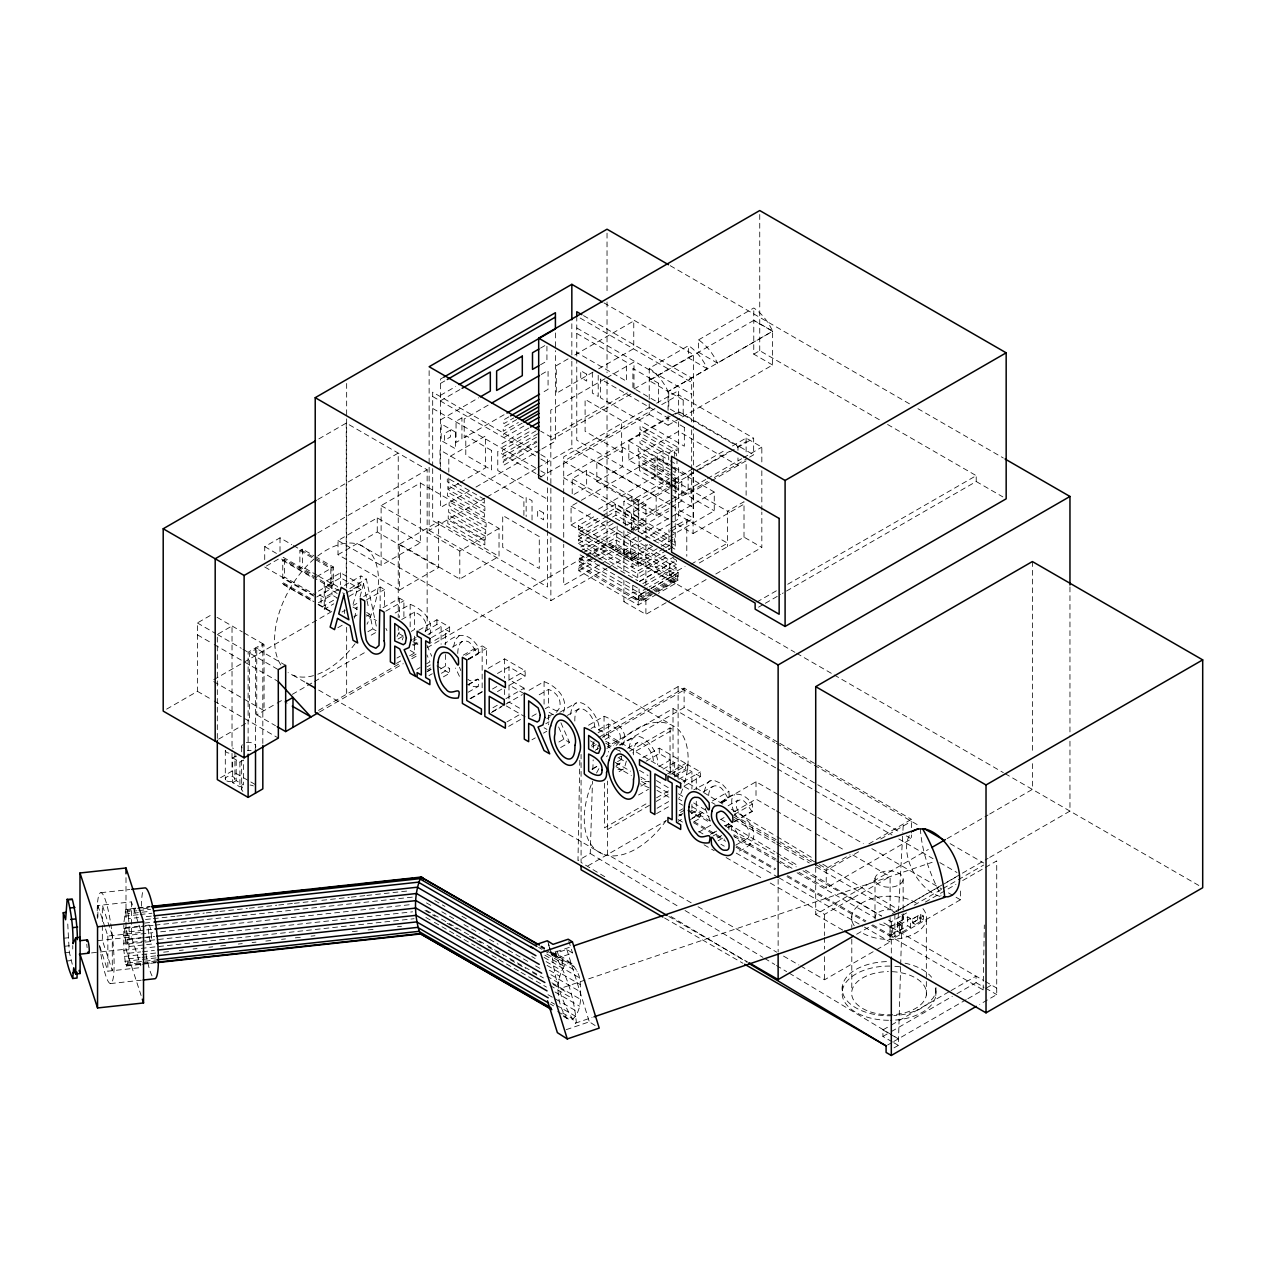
<?xml version="1.0" encoding="UTF-8"?>
<svg xmlns="http://www.w3.org/2000/svg" width="1266" height="1266" viewBox="0 0 1266 1266"><rect width="100%" height="100%" fill="white"/><g stroke="black" fill="none" stroke-linecap="round" stroke-linejoin="round"><path stroke-width="0.75" stroke-dasharray="5 3.75" d="M540.376 477.076L649.221 414.378L649.221 401.259M649.221 399.376L649.236 368.295L688.53 345.618A36.239 20.921 60 0 1 707.378 368.833L668.084 391.511L668.068 410.263M649.221 414.378L668.052 425.249L668.068 412.13M772.608 365.004L753.761 354.132L753.792 320.393L772.64 331.265L772.608 365.004L681.551 417.479M140.004 964.486L126.315 965.974L125.571 964.565L123.846 950.291L123.815 925.177M126.315 965.974L127.803 962.999L128.926 953.203L129.116 926.522M579.812 760.312L577.976 860.595L590.241 853.521L592.488 781.328M967.889 998.684L983.144 989.87L984.331 924.987M592.852 769.633L593.168 759.869M593.532 748.174L593.707 742.319M900.617 966.638L898.354 1045.368L893.764 1048.011M900.664 964.692L902.247 913.973M572.026 963.79L569.114 962.603L566.234 963.363C554.476 978.333 555.885 1003.622 567.2 1018.544L570.111 1019.731L572.992 1018.972C581.822 1010.205 580.967 996.089 580.287 984.584C580.366 968.142 567.405 958.109 553.084 952.855L552.039 953.725C554.176 977.795 561.645 1003.258 575.302 1023.213L592.124 1017.5M574.827 721.05C574.147 695.604 597.046 715.243 594.561 729.533M633.396 754.868C632.715 729.422 655.614 749.061 653.129 763.351M457.77 653.509C457.691 648.619 459.147 639.773 465.856 641.182C473.342 640.121 479.751 665.536 478.089 646.61C468.499 632.604 458.102 631.75 444.572 644.109M898.417 913.039L897.452 930.747L889.096 935.574M898.528 911.077L902.832 832.363M902.943 830.401L903.275 824.498M920.382 828.739C921.727 851.986 930.383 874.869 941.018 895.426M626.338 761.088L624.328 768.399L617.966 772.371M123.989 921.838L125.825 909.605L136.396 908.007M708.707 795.554C708.422 790.316 712.885 782.958 718.708 786.866C725.038 787.341 730.45 809.623 728.899 791.408L721.842 783.781L712.726 779.809L693.736 789.873M570.491 714.499C574.495 685.666 601.73 716.018 599.024 730.988M629.06 748.317C633.063 719.484 660.298 749.836 657.592 764.806M453.418 646.989L455.491 639.488L459.416 635.548M704.244 791.788L706.317 784.287L710.226 780.347M399.233 632.177L397.065 636.45M354.322 618.204L357.313 607.031L352.359 609.895M360.035 596.856L363.564 583.689L350.381 591.301M353.087 604.309L360.984 575.935L366.365 579.037L376.651 627.794M594.055 741.575L590.557 747.541M429.68 634.788C434.649 620.815 422.322 608.74 410.168 604.325L393.679 613.852M563.607 712.109C568.576 698.136 556.233 686.045 544.079 681.646L527.59 691.157M597.014 749.567L598.264 746.117M402.256 639.931L403.205 637.32M425.123 631.829C428.984 623.394 422.448 614.896 414.536 612.111L401.338 619.723M666.058 820.621L665.821 821.017A73.46 42.411 -60 0 1 600.131 852.841A73.46 42.411 -60 0 1 592.488 781.676M606.572 756.704L607.458 755.644M616.131 745.468C630.69 728.852 659.175 711.888 678.845 730.023A73.46 42.411 -60 0 1 683.798 785.347M548.32 715.796C565.728 712.347 562.183 694.005 548.447 689.432L536.911 696.094M721.509 802.264C733.853 790.823 742.936 791.756 752.4 804.052C754.235 822.457 747.636 798.53 740.167 799.811L736.59 801.552C733.742 811.759 745.231 816.776 750.089 823.739C758.935 838.25 751.229 847.16 735.862 852.271M622.112 745.215C631.37 732.824 614.706 719.943 604.056 716.271L585.921 726.747M575.302 1023.213L576.331 1022.342C574.194 998.288 566.725 972.826 553.084 952.855L571.805 946.509M468.183 692.233L478.089 686.52C481.349 671.93 473.99 685.048 467.898 679.304M728.899 829.499L728.899 824.024L725.086 825.495M606.873 748.443L619.264 741.227C623.41 733.061 615.102 726.779 608.424 724.025L596.887 730.688M616.115 765.962L621.21 762.369L621.653 756.261M318.874 438.875L346.251 423.081L427.148 469.781L427.148 632.272M443.875 377.11L440.489 379.056L440.489 466.616M440.489 383.424L445.569 380.496M440.489 395.324L455.697 386.541M440.489 400.8L460.428 389.279M540.503 348.118L545.314 345.349M440.489 419.853L478.69 397.793M540.503 364.782L546.928 361.079L546.928 346.267M317.829 499.5L398.236 453.086L398.236 617.523M488.154 405.136L464.195 418.967L464.195 437.751L505.276 414.029M541.215 374.499L548.067 370.542L548.067 389.327L541.215 393.283M568.07 358.879L556.28 365.684L556.28 393.33L593.343 371.935M574.811 354.986L633.76 320.963L633.76 348.609L595.02 370.97M264.721 559.604L264.721 546.643L280.008 537.813L291.75 544.586M508.837 416.894L503.789 419.806L503.789 423.699L513.885 417.875M317.671 532.986L427.148 469.781M516.67 419.552L503.219 427.322L503.219 431.231L518.364 422.48M266.414 566.013L280.008 558.179L313.541 577.533M313.699 596.049L282.761 578.182L282.761 560.521L284.597 559.461L344.605 593.944M317.133 575.255L302.479 566.804L299.884 568.307L299.884 550.631L302.479 549.128L313.889 555.711M522.209 423.129L503.71 433.811L503.71 437.704L523.887 426.056M420.344 482.979L420.344 542.782L381.113 565.427L381.113 505.625L420.344 482.979L499.026 528.397L499.026 556.407L459.795 579.053L399.423 544.19L399.423 590.114L438.653 567.469L438.653 521.545L399.423 544.19M605.116 378.692L550.773 410.073L550.868 486.302M606.81 377.727L633.981 362.029L633.981 388.488M528.903 428.05L501.985 443.591L501.985 447.484L532.258 430.013M399.423 590.114L338.006 554.666L338.006 540.55L377.252 517.889L420.344 542.782M166.637 709.134L197.449 691.347L197.369 622.951L212.087 614.453M536.04 430.883L502.396 450.316L502.396 454.209L539.411 432.845M282.761 578.182L284.597 577.122L315.535 594.988M698.563 339.874L753.792 307.986A36.239 20.921 60 0 1 772.64 331.201L717.411 363.089L698.563 352.217L698.563 339.874A36.239 20.921 60 0 1 717.411 363.089M536.499 437.245L502.855 456.678L502.855 460.571L536.499 441.138M458.783 483.295L448.813 489.056L448.813 474.022M460.444 482.346L485.384 467.945L485.384 436.01L448.813 457.105L448.813 472.139M338.006 554.666L377.252 532.005L438.653 567.469M536.895 442.166L503.251 461.584L503.251 465.477L536.895 446.059M627.319 392.871L550.868 437.007L540.724 431.152M634.108 388.947L693.562 354.622L693.562 427.591M753.792 320.393L649.236 380.639L668.084 391.511L772.64 331.265M550.773 440.299L633.981 392.254M316.69 576.647L333.417 566.994L333.417 584.655L330.822 586.158L330.822 568.497L314.538 559.097M217.309 738.41L217.309 634.456L232.026 625.958L232.026 751.371M469.227 490.939L440.489 507.539L440.489 468.562M475.984 487.046L540.202 449.968M541.895 448.987L555.41 441.185L555.41 350.635M349.02 596.365L360.905 589.513L360.905 584.528L340.57 572.786L324.254 582.202L324.254 609.31L333.781 603.819M330.822 582.629L333.417 581.126M324.254 607.617L325.283 608.724L325.283 586.585L340.57 577.771L360.905 589.513M318.399 591.143L331.993 583.294L337.357 586.395L337.357 590.273M429.127 467.296L429.127 530.391L485.195 498.029M486.888 497.047L536.151 468.594M537.86 467.613L571.836 448.006L669.904 504.628M316.69 597.014L331.993 588.184L315.218 578.499M649.917 407.098L563.718 456.852L563.718 542.323M656.674 403.189L678.639 390.514L678.639 412.241L737.967 446.502L746.117 441.787M344.494 585.462L360.984 575.935M338.877 589.228L324.254 597.663L315.677 592.71M318.399 602.79L331.993 594.941L337.357 598.043L322.07 606.873L321.042 605.765L321.042 595.811M654.981 408.538L563.718 461.22L638.76 504.548L672.562 485.036M661.738 404.629L678.639 394.881L753.666 438.194L753.666 454.795L748.538 457.754M753.761 354.132L759.742 350.682L880.756 420.549M349.875 588.563L366.365 579.037M346.235 592.994L360.905 584.528M244.006 699.069L264.056 710.653L264.056 644.457L249.355 652.955L249.434 721.351M213.78 679.668L332.657 611.019M670.189 416.356L563.718 477.82L638.76 521.149L673.259 501.225M671.882 415.375L678.639 411.482L753.666 454.795M672.879 485.511L628.822 460.064L628.822 441.011L668.67 418.002M675.316 414.156L678.639 412.241M363.659 596.523L380.148 586.997L384.516 589.529L384.516 608.693M668.875 508.457L656.152 515.8L596.824 481.555L596.824 462.043L622.508 447.23L681.82 481.476L681.82 500.972L670.474 507.539M586.649 470.43L586.649 487.094L572.216 495.417L572.216 478.754L586.649 470.43L645.961 504.675L645.897 536.483M342.026 612.032L345.333 610.117M353.578 605.354L356.87 603.455M668.052 425.249L679.858 418.445M366.38 599.989L384.516 589.529M381.113 505.625L459.795 551.058L499.026 528.397M353.8 616.922L357.107 615.007M337.848 627.714L342.785 624.866M628.822 460.064L678.639 431.295L737.967 465.556L737.967 457.928M596.824 481.555L622.508 466.727L622.508 447.23M366.554 616.194L369.846 614.279L372.837 628.885L377.442 631.544L369.197 636.307M383.044 607.712L399.534 598.185L403.901 600.717L403.901 619.897M385.766 611.177L403.901 600.717M651.689 546.944L630.389 559.24L571.061 524.994L571.061 506.21L579.622 501.273M581.331 500.292L654.949 457.786L714.261 492.047L714.261 510.815L658.415 543.051M367.884 631.734L372.837 628.885M571.061 524.994L591.602 513.126M598.454 509.169L654.949 476.57L714.261 510.815M578.34 525.707L637.668 559.952L637.668 563.861L578.34 529.599L578.34 525.707L596.84 515.025M603.565 511.132L615.339 504.343L672.974 537.607M623.885 523L623.885 501.368L631.94 496.715L638.238 500.355L725.592 449.921M285.673 665.378L256.745 648.683L256.745 714.879L275.513 704.038M277.143 703.105L282.049 700.272L287.16 703.216M292.304 694.354L312.797 682.516M314.506 681.519L365.763 651.927M578.34 529.599L600.211 516.971M601.888 516.006L615.339 508.236L672.974 541.516M218.607 739.154L246 723.329M633.76 531.229L633.76 499.279L668.654 479.134M665.141 555.188L638.238 570.729L578.91 536.467L578.91 532.575L605.828 517.034M607.506 516.069L615.909 511.211L668.939 541.816M732.428 445.964L746.117 438.068L761.831 447.135L761.831 462.865M398.046 639.029L402.984 636.181M411.228 631.418L414.536 629.519L414.536 612.111M638.238 509.138L631.94 505.514L625.246 509.375L625.246 526.039M578.91 536.467L605.828 520.927M612.554 517.05L615.909 515.104L668.939 545.725L668.939 529.71M418.777 630.246L436.912 619.77L449.652 627.129L449.652 631.829L431.516 642.305M674.588 467.423L688.134 475.256L693.088 472.408L693.088 533.54L674.81 522.985M696.411 470.493L729.659 451.297M674.24 484.055L697.898 470.398M699.592 469.417L753.666 438.194M674.746 556.407L637.748 577.771L578.42 543.51L578.42 539.617L612.064 520.199M596.824 462.043L656.152 496.304L668.875 488.945M670.474 488.027L681.82 481.476M425.376 631.148L436.912 624.47L441.106 626.892L441.106 644.283M578.42 543.51L615.434 522.146M645.961 504.675L631.544 513.015L631.544 527.811M412.763 639.441L416.055 637.526M412.922 641.308L416.213 639.409M427.908 634.519L441.106 626.892M615.466 527.02L580.144 547.418L637.763 580.683M412.352 644.964L418.951 641.166M413.539 645.47L420.122 641.656M580.144 551.311L617.143 529.948L676.471 564.193L676.471 560.3L671.391 557.356M431.516 637.605L449.652 627.129M626.907 525.073L631.94 522.162L638.238 525.801M669.841 500.244L645.897 514.075L623.885 501.368M671.55 499.247L705.763 479.498M707.488 478.516L741.702 458.751M743.411 457.77L761.831 447.135M396.97 658.051L400.278 656.152M583.088 552.656L616.732 533.239L676.06 567.485L676.06 571.393L649.141 586.933M674.968 500.228L707.488 481.46M714.325 477.519L746.829 458.751M674.588 486.492L688.134 494.31L709.704 481.871M711.365 480.906L746.117 460.84L746.117 495.259M232.659 757.875L236.188 755.849L236.188 780.647L243.436 784.841L243.436 760.027L239.907 762.053L232.659 757.875L232.659 782.689L239.907 786.866L243.436 784.841M396.4 663.431L401.338 660.567M409.583 655.82L414.536 652.955L414.536 634.63M637.478 587.946L579.733 554.603L579.733 558.512L584.781 555.584M586.459 554.619L616.732 537.132L678.165 572.596L678.165 580.018L657.972 591.665M318.526 710.4L401.464 662.514M411.751 656.579L418.603 652.623M427.164 647.67L584.765 556.676M586.475 555.695L607.031 543.826L794.937 652.307M631.544 529.663L645.961 521.339L572.216 478.754M652.338 591.713L638.602 599.641L579.274 565.396L579.274 561.487L591.048 554.698M592.725 553.717L616.289 540.123L677.706 575.587L677.706 579.48L656.105 591.95M319.523 712.03L403.237 663.7M411.782 658.763L418.619 654.823M635.421 530.264L668.654 511.084M579.274 565.396L616.289 544.032L677.706 579.48M656.706 594.324L638.206 605.006L578.879 570.76L578.879 566.851L594.023 558.116M595.7 557.151L615.893 545.488L675.205 579.749L675.205 583.642L658.383 593.358M571.061 506.21L630.389 540.471L636.656 536.847M641.593 533.999L714.261 492.047M220.585 777.72L232.026 771.105L249.133 780.995M578.879 570.76L597.378 560.078M599.071 559.097L615.893 549.397L675.205 583.642M452.279 647.163L462.169 641.451M416.736 669.461L420.027 667.562M426.626 663.748L429.918 661.849L426.943 654.886M599.214 564.842L563.718 585.335L563.718 544.285M600.907 563.861L641.466 540.455M643.144 539.474L678.639 518.981L678.639 464.432M427.022 666.881L430.313 664.982M638.238 554.714L631.94 551.074L624.091 555.6L624.091 536.831L631.94 532.306L631.94 522.162M670.569 528.777L686.789 519.408L693.088 523.048M427.338 669.872L430.646 667.973M232.659 782.689L236.188 780.647M427.022 671.597L430.313 669.682M427.908 671.202L431.215 669.303M429.127 530.391L550.868 600.67L606.936 568.307M608.63 567.326L647.701 544.776M654.49 540.851L669.793 532.021M671.486 531.04L693.562 518.285L693.562 429.554M638.238 559.635L631.37 556.328L631.37 560.221L638.238 563.528M463.245 655.171L478.089 646.61M428.984 675.633L432.276 673.734M440.521 668.97L445.474 666.106L449.652 668.527L449.652 673.243L443.068 677.041M465.666 655.408L482.156 645.897L486.524 648.414L486.524 667.783M441.407 673.29L449.652 668.527M637.668 559.952L659.76 547.197M661.422 546.247L673.021 539.553M468.388 658.89L486.524 648.414M467.834 659.507L477.725 653.81M468.183 659.713L478.089 654M663.89 548.637L631.94 567.089L631.94 559.889M665.584 547.656L673.021 543.446M693.088 533.54L746.117 502.919M666.834 550.314L638.238 566.82L578.91 532.575M668.511 549.333L675.237 545.456L670.521 542.734M578.42 539.617L637.748 573.862L668.021 556.391M488.138 668.385L504.628 658.874L525.168 670.727L525.168 676.171L508.679 685.697M639.488 581.331L669.761 563.861L669.761 575.16L678.165 580.018M639.457 581.664L676.471 560.3M467.85 684.732L477.757 679.019M642.827 583.626L676.471 564.193M468.183 684.922L478.089 679.209M651.12 590.937L641.15 596.697C627.461 585.129 630.405 599.055 641.15 600.59L654.443 592.915M644.093 585.936L676.06 567.485M497.459 673.496L508.995 666.834L525.168 676.171M647.464 587.899L639.061 592.757L639.061 588.864M623.885 580.018L623.885 601.651L632.763 596.539L641.15 601.382L651.246 595.558M669.761 575.16L685.08 566.329M690.983 564.272L727.539 543.161L673.686 512.065M579.733 558.512L641.15 593.976L649.569 589.117M651.246 588.136L678.165 572.596M579.274 561.487L638.602 595.748L649.015 589.719M650.677 588.769L675.601 574.384L675.601 578.277L654 590.747M652.781 589.972L677.706 575.587M699.291 562.974L744.012 537.148L761.831 547.418L761.831 512.034M578.879 566.851L638.206 601.113L653.351 592.361M655.028 591.396L675.205 579.749M470.034 698.595L483.232 690.983M470.62 698.674L482.156 692.011L482.156 645.897M492.506 688.989L497.459 686.14M508.679 680.238L525.168 670.727M497.459 691.584L505.704 686.821M623.885 601.651L645.897 614.358L669.761 600.575M671.471 599.593L707.267 578.926M715.796 574.004L761.831 547.418M505.925 698.642L524.061 688.166L524.061 691.806M492.949 707.757L499.548 703.943M492.506 711.571L508.995 702.044L521.924 709.514M491.445 712.6L501.336 706.887M505.925 704.086L522.415 694.575M507.017 721.857L521.861 713.28M508.679 726.352L521.861 718.74M531.957 716.35L538.556 712.552M545.155 708.738L548.447 706.839L555.663 710.527L558.211 710.084M546.833 718.629L550.14 716.73M559.778 712.347L576.267 702.82M545.804 723.741L549.096 721.826M756.846 602.046L777.419 590.193M787.705 584.275L976.213 475.652L976.213 481.523L782.341 593.438M567.39 715.417L578.942 708.754M758.54 607.189L763.635 604.246M765.344 603.265L780.647 594.419M531.957 739.787L535.265 737.888M543.494 733.125L546.801 731.226M558.892 742.018L563.845 739.154L569.51 742.43L559.619 748.143M591.095 728.488L594.197 726.716L722.854 804.084M598.106 732.792L678.117 686.599L774.697 742.351M598.897 737.303L684.115 688.103L778.115 742.367M602.315 737.287L684.115 690.049M591.934 747.051L596.887 744.186M605.132 739.439L608.424 737.524L616.415 741.844L618.409 741.781M595.242 750.247L598.533 748.348M775.662 767.829L673.021 708.58L607.458 746.418L610.892 748.396M619.359 744.994L684.115 707.615L778.115 761.879M620.008 745.215L634.836 736.638M627.62 748.269L637.51 742.556M591.934 769.19L598.533 765.376M592.52 769.048L597.473 766.183M617.935 758.018L621.305 756.071M629.708 751.213L670.046 727.934L673.021 729.643L632.683 752.938M617.555 761.673L624.28 757.78M642.796 757.669L659.285 748.159L685.697 763.398L685.697 768.858L674.161 775.52M646.087 761.214L659.285 753.602L670.3 759.964L670.3 773.526M658.763 766.626L670.3 759.964M663.131 769.158L674.667 762.496L685.697 768.858M640.897 786.123L649.126 781.359L645.502 781.676L641.166 779.176M667.562 773.874L685.697 763.398M671.233 774.096L687.723 764.569L700.462 771.928L700.462 776.644L683.988 786.154M638.539 794.985L648.429 789.272M674.541 776.897L687.723 769.285L691.916 771.706L691.916 789.082M678.718 779.318L691.916 771.706M683.086 781.834L700.462 771.928M604.499 783.227L604.499 827.853L648.192 802.628M656.595 797.77L670.046 790.016M649.49 805.318L607.458 829.578L604.499 827.853M656.215 801.425L669.651 793.671M657.117 808.246L668.654 801.584M656.532 813.627L669.73 805.999M703.089 791.962L712.98 786.249M679.478 810.731L682.77 808.832M587.883 865.865L666.201 820.653M684.811 809.908L678.117 813.769L681.519 815.731M679.478 815.446L682.77 813.547M678.718 816.016L682.026 814.101M712.41 800.935L728.899 791.408M678.149 821.397L681.44 819.482M691.331 813.769L696.284 810.92L700.462 813.342L700.462 818.042L693.879 821.856M692.233 818.089L700.462 813.342M690.445 819.593L705.573 810.873M720.702 802.138L756.008 781.755L778.147 794.542M721.952 802.422L728.536 798.609M722.3 802.612L728.899 798.814M728.108 805.777L737.999 800.065M698.864 832.11L712.299 824.34M720.702 819.498L724.073 817.551M734.153 811.728L756.008 799.115L774.681 809.892M734.264 814.529L752.4 804.052M710.432 834.294L717.284 830.449M725.26 825.733L728.567 823.834M712.41 833.534L717.347 830.686M725.592 825.923L728.899 824.024M733.932 821.666L752.067 811.205M734.264 821.856L752.4 811.395M713.201 835.908L716.509 833.993M728.045 827.331C735.198 821.871 736.432 839.342 744.994 838.757A8.245 4.763 60 0 0 748.681 836.842C751.688 826.223 739.471 821.381 734.834 813.864M728.346 827.521L731.653 825.606M717.347 837.997L722.3 835.133M718.154 840.735L723.092 837.87M735.736 845.15L747.288 838.488M819.387 864.583L826.223 868.539L850.072 854.756M868.824 843.931L911.425 819.339L911.425 832.996M858.601 851.796L826.223 870.486L814.26 863.586M880.756 838.994L911.425 821.286M798.878 872.258L826.223 888.052L911.425 838.852L911.425 834.943M815.715 867.352L815.715 914.495L928.31 849.486M947.079 838.646L988.018 815.003M989.727 814.022L1032.376 789.398L1032.376 761.895M770.234 883.019L824.546 914.384L890.093 876.531L890.093 913.087M856.639 934.245L871.989 925.383M892.483 913.561L945.385 883.019M947.079 882.038L960.736 874.141M962.445 873.16L988.05 858.38M989.743 857.398L1069.96 811.095L1069.96 738.331M896.55 911.378L941.936 885.171M943.613 884.206L957.064 876.452M914.194 905.158L941.334 889.492M943.028 888.51L956.605 880.677M958.299 879.696L983.745 864.995M888.4 920.05L891.311 921.743L906.614 912.913M925.319 902.104L955.909 884.443M962.714 880.519L996.722 860.896L996.722 994.601L979.71 1004.413M889.998 935.97L889.998 927.123L897.752 922.645L900.458 924.212L900.458 933.058L892.704 937.536L892.704 928.69L900.458 924.212M899.335 921.727L907.69 916.9L910.412 918.467L910.412 927.313L902.057 932.14L899.335 930.573L899.335 921.727L902.057 923.294L910.412 918.467M915.381 924.449L912.659 922.724L912.485 918.958L920.477 914.337L923.373 916.014L923.373 919.828L915.381 924.449L912.485 922.772L920.477 918.151L923.373 919.828M923.373 916.014L920.35 917.755L917.644 916.204L912.485 918.958M889.935 935.938L897.752 931.491L900.458 933.058M899.335 930.573L907.69 925.763L910.412 927.313M912.659 922.724L917.644 919.86L920.35 921.426M872.733 924.829L894.872 937.615L960.419 899.778L960.419 890.061M800.618 965.974L824.546 979.789L874.964 950.671M876.642 949.706L890.093 941.936L890.093 915.002M892.182 1041.791L882.908 1036.443L882.908 1029.907L889.697 1025.982M891.391 1025.017L949.342 991.563M951.019 990.598L976.054 976.133L976.054 982.669L954.042 995.377M882.908 1036.443L889.682 1032.534M891.375 1031.553L952.348 996.358M887.624 1045.02L892.229 1042.361M893.764 1041.475L966.195 999.665M986.483 987.939L991.5 985.059M750.706 843.694C744.202 846.922 737.793 840.102 733.694 835.75M551.612 954.596L566.836 949.437L572.533 953.045L557.309 958.22L551.612 954.596L550.536 951.146M563.797 987.29L932.14 862.304M566.25 1029.654L589.323 1021.82L595.906 1026.014M622.919 769.522L616.526 769.364M619.406 764.063L616.495 763.952M100.916 892.688L129.781 889.539M97.893 917.233L97.893 905.522L131.442 901.883L141.396 932.393L107.847 936.049L105.505 928.864M138.358 907.801L150.132 906.519M125.825 909.605L135.636 908.545M137.598 908.323L149.388 907.042M126.584 909.067L127.328 910.476L135.177 909.621M143.026 908.766L150.876 907.928M125.097 912.042L136.886 910.76M138.849 910.555L150.638 909.273M127.328 910.476L128.024 913.736L149.61 911.378M124.479 916.22L138.216 914.717M140.178 914.511L151.952 913.229M128.831 921.68L128.61 918.594L138.437 917.533M146.286 916.679L152.173 916.03M145.527 919.496L151.398 918.863M153.36 918.641L174.914 916.299M176.86 916.093L204.285 913.102M206.247 912.897L218.005 911.615M219.968 911.393L247.376 908.418M249.339 908.197L276.763 905.222M278.726 905.016L292.43 903.513M294.392 903.307L319.855 900.537M321.817 900.316L349.242 897.341M351.204 897.135L364.909 895.632M366.871 895.426L408 890.947M144.688 923.056L154.468 921.996M125.35 927.677L143.596 925.699M145.416 925.493L149.072 925.098M123.657 928.532L153.123 925.319M155.085 925.114L412.463 897.119M64.107 938.201L68.459 937.726L69.329 952.301L72.653 965.831M129.306 931.792L152.885 929.228M123.53 935.827L152.838 932.646M160.655 931.792L412.779 904.383M97.893 940.654L131.442 937.014L140.811 965.736M127.201 939.309L154.689 936.318M64.977 946.224L69.329 945.749M129.385 939.214L154.895 936.429M123.593 943.249L412.574 911.821M127.075 944.104A8.261 1.25 83.8 0 0 126.885 931.855A8.261 1.25 83.8 0 0 124.685 931.713A8.261 1.25 83.8 0 0 127.075 944.104L150.796 941.524A8.261 1.25 83.8 0 0 150.591 929.276A8.261 1.25 83.8 0 0 148.407 929.133A8.261 1.25 83.8 0 0 150.796 941.524M64.977 952.776L69.329 952.301M129.243 946.509L154.784 943.74M91.5 952.918L125.999 949.168L141.112 995.535M123.846 950.291L414.093 918.72M128.926 953.203L140.668 951.921M142.631 951.716L154.373 950.434M66.592 961.052L70.943 960.577M124.29 956.447L140.02 954.738M141.982 954.517L155.75 953.029M163.615 952.174L169.502 951.526M179.329 950.465L183.269 950.038M193.097 948.962L197.021 948.535M208.827 947.253L212.751 946.826M220.616 945.971L226.519 945.322M238.309 944.04L242.249 943.613M252.076 942.553L256.001 942.126M265.828 941.049L271.731 940.416M281.558 939.34L285.499 938.913M295.326 937.837L301.229 937.204M311.056 936.128L314.981 935.701M352.344 931.649L358.231 931.001M368.058 929.94L373.961 929.291M397.556 926.728L401.48 926.301M128.436 958.837L140.146 957.555M142.108 957.349L155.781 955.862M124.875 961.321L140.51 959.612M142.472 959.406L156.161 957.919M127.803 962.999L157.285 959.802M125.571 964.565L156.857 961.163M127.091 965.436L156.573 962.223M141.95 964.265L157.585 962.571M99.65 946.05L107.847 971.18L141.396 967.525M110.427 983.571L141.222 980.216M478.089 686.52L473.721 686.631L467.866 684.59M649.205 787.879L640.153 783.781M670.236 265.686L911.093 404.756M917.929 408.696L1003.337 458.007M772.64 331.201L753.792 320.33L753.792 307.986M887.577 424.474L976.213 475.652M976.213 481.523L1002.846 496.889M603.961 302.891L693.562 354.622M707.378 368.833L688.53 357.946L688.53 345.618M583.531 315.614L691.679 378.059L691.679 421.895M580.144 318.035L691.679 382.427M576.774 327.989L691.679 394.343M576.774 333.449L626.591 362.218L626.591 381.272L576.774 352.502M669.777 453.798L639.488 436.311L639.488 432.418L676.503 453.782L676.503 457.675M668.575 455.966L639.979 439.46L639.979 443.353L668.575 459.875M670.252 460.84L676.978 464.717L676.978 460.824M628.822 441.011L672.879 466.458M668.954 471.933L638.665 454.447L638.665 458.355L668.954 475.826M670.632 472.898L675.68 475.81L675.68 479.719L670.632 476.807M673.686 480.115L729.643 512.429M669.398 478.817L639.124 461.33L639.124 465.239L669.398 482.71M671.091 479.782L676.139 482.71L676.139 486.603L671.091 483.691M669.793 484.182L639.52 466.695L639.52 470.604L669.793 488.075M671.486 485.147L676.535 488.075L676.535 491.968L671.486 489.056M671.581 505.593L693.562 518.285M633.76 499.279L673.101 522.003M539.142 453.639L432.687 392.175L432.687 465.524M540.835 454.605L547.592 458.514L547.592 480.257M670.521 530.612L675.237 533.35M432.687 396.543L539.142 458.007M540.835 458.988L547.592 462.881M432.687 408.443L539.142 469.908M540.835 470.889L547.592 474.782M670.521 546.627L675.237 549.349L675.237 478.991M615.434 518.253L669.667 549.571M535.977 473.547L497.775 451.487L497.775 470.541L547.592 499.31M537.639 474.497L544.269 478.342M627.319 531.91L630.705 533.872M649.347 544.633L652.75 546.596M796.646 653.303L832.522 674.003M834.231 675L1003.337 772.624M1005.046 773.621L1199.298 885.757M438.653 521.545L499.026 556.407M779.824 743.364L911.425 819.339M776.406 743.332L919.844 826.144M950.117 843.631L983.761 863.048M779.824 762.876L899.461 831.936M906.298 835.892L911.425 838.852M777.371 768.826L813.294 789.557M815.003 790.554L891.992 834.99M898.828 838.947L933.058 858.696M939.894 862.652L957.001 872.527M360.05 544.918L669.73 723.693M779.856 795.523L863.317 843.71M871.847 848.631L941.682 888.954M948.503 892.894L960.419 899.778M338.006 540.55L381.113 565.427M776.375 810.873L813.722 832.427M815.415 833.408L844.264 850.072M852.762 854.977L890.093 876.531M449.652 631.829L445.474 629.424L445.474 644.869M700.462 776.644L696.284 774.222L696.284 789.668M315.503 556.66L333.417 566.994M293.427 545.551L313.541 557.182M315.218 558.148L331.993 567.817L331.993 594.941M299.884 550.631L312.908 558.164M524.061 688.166L508.995 679.478L508.995 666.834M524.061 693.626L508.995 684.922L508.995 702.044M605.734 741.243L613.393 745.5M684.352 786.629L689.479 789.588M711.698 802.422L715.116 804.401M733.916 815.257L778.368 840.909M780.078 841.89L817.678 863.602M318.763 576.204L333.417 584.655M605.734 743.189L612.57 747.146M614.279 748.127L621.115 752.083M733.916 817.203L774.95 840.877M776.659 841.874L812.55 862.589M264.721 546.643L276.447 553.416M283.157 557.293L313.335 574.717M553.432 714.815L548.447 711.935L548.447 724.769M734.058 819.513L775.124 843.219M776.833 844.2L809.338 862.969M816.174 866.909L894.872 912.343M282.761 560.521L313.699 578.372M325.283 586.585L337.152 593.438M366.713 612.475L369.846 614.279M352.961 607.047L357.993 609.959M366.365 614.801L376.429 620.609M403.332 636.133L398.236 633.19L398.236 627.319M413.539 642.036L418.65 644.98M615.213 762.338L630.579 771.216M640.833 777.118L649.363 782.056M656.199 785.996L669.856 793.877M678.386 798.814L681.804 800.777M692.043 806.695L709.118 816.554M724.484 825.432L779.128 856.971M780.837 857.952L796.203 866.83M803.024 870.771L881.563 916.109L805.445 870.169M615.988 766.674L631.37 775.552M641.625 781.47L648.461 785.426M657.007 790.364L668.97 797.264M679.225 803.182L682.643 805.16M691.189 810.098L709.989 820.954M733.916 834.769L778.368 860.421M780.078 861.402L792.041 868.318M688.182 809.939L710.289 822.71M734.122 836.462L774.95 860.025M776.644 861.007L790.253 868.872M797.074 872.796L875.328 917.992M883.842 922.898L983.777 980.596M985.312 981.482L996.722 988.066M889.998 927.123L892.704 928.69M410.168 650.439L414.536 652.955M436.912 665.884L449.652 673.243M506.337 705.969L525.168 716.825M544.079 727.76L546.991 729.438M687.723 810.683L700.462 818.042M264.721 566.994L313.335 595.067M283.426 582.866L313.367 600.147M976.054 982.669L983.998 987.258M985.597 988.176L996.722 994.601M282.397 583.452L314.015 601.698M318.367 604.214L332.736 612.507M283.426 584.56L313.367 601.841M318.035 604.547L332.056 612.633M693.863 821.571L724.516 839.263M736.448 846.147L775.631 868.777M787.547 875.661L865.912 920.904M693.436 822.615L725.766 841.273M735.973 847.176L775.109 869.758M787.009 876.642L865.279 921.822M872.084 925.747L983.144 989.87M678.149 819.577L683.276 822.536M698.658 831.414L703.785 834.373M720.876 844.248L724.294 846.21M736.258 853.126L777.277 876.816M778.986 877.797L862.747 926.158M864.456 927.139L890.093 941.936M704.038 844.802L714.214 850.689M726.098 857.541L761.736 878.113M815.715 914.495L842.966 930.225M217.072 617.333L242.297 631.892M244.006 632.889L264.056 644.457M691.22 902.816L607.458 854.455L607.458 781.075M698.057 906.757L776.691 952.159M783.527 956.099L798.909 964.977M292.984 675.221L304.964 682.137M318.636 690.049L602.648 854.012M197.369 622.951L215.647 633.506M217.309 634.456L241.268 648.287M242.977 649.284L278.267 669.651M882.908 1029.907L889.096 1033.467M890.631 1034.369L898.354 1038.832L788.322 972.636M197.449 634.852L212.546 643.571M214.223 644.536L278.362 681.567M893.733 1042.693L898.354 1045.368M668.812 916.457L747.383 961.828M664.571 918.008L742.952 963.268M213.748 681.599L242.297 698.088M256.745 714.879L275.466 725.687M197.449 691.347L212.546 700.066M214.223 701.032L278.362 738.062M541.199 946.003L544.586 947.965M541.31 946.557L544.697 948.519M551.485 952.428L569.114 962.603M540.06 946.81L545.187 949.769M546.912 950.766L574.764 966.844M538.604 947.411L542.006 949.373M543.7 950.355L566.234 963.363M250.842 781.977L255.985 784.952M546.754 953.994L577.169 971.56M544.823 955.181L563.592 966.021M544 957.381L579.053 977.605M546.089 961.574L561.344 970.389M434.729 900.537L444.936 906.44M461.963 916.268L467.075 919.211M484.087 929.038L490.907 932.979M506.226 941.825L513.031 945.749M531.767 956.558L535.17 958.536M547.086 965.404L580.287 984.584M549.444 970.262L559.667 976.165M426.452 902.895L431.564 905.839M441.802 911.757L457.137 920.604M463.957 924.544L479.308 933.406M489.531 939.309L498.06 944.23M508.283 950.133L528.745 961.954M535.565 965.879L542.386 969.819M550.916 974.741L580.793 991.99M546.785 976.118L558.67 982.97M426.341 910.333L543.43 977.938M551.929 982.843L580.54 999.365M424.949 910.444L435.203 916.362M447.151 923.262L457.406 929.181M469.37 936.08L481.317 942.996M488.154 946.936L503.536 955.814M510.356 959.755L525.738 968.632M532.575 972.573L539.411 976.529M553.068 984.41L566.741 992.307M549.935 985.439L572.359 998.383M425.867 917.439L432.655 921.363M434.365 922.344L454.747 934.118M456.44 935.099L475.13 945.892M476.823 946.857L497.221 958.631M498.915 959.612L519.297 971.386M521.006 972.367L546.485 987.084M554.983 991.99L579.543 1006.169M547.941 994.665L577.866 1011.945M551.216 1002.213L554.603 1004.175M556.296 1005.157L575.634 1016.313M550.156 1003.906L553.558 1005.869M562.547 1012.942L572.992 1018.972M557.673 1011.566L564.446 1015.49M563.275 1015.775L570.111 1019.731M563.766 1016.566L567.2 1018.544M731.321 809.18L775.346 835.655M777.039 836.668L812.582 858.047M822.742 864.156L898.923 909.985M590.431 740.847L598.897 745.943M619.216 758.16L625.99 762.243M639.536 770.377L647.986 775.472M656.453 780.568L669.999 788.702M678.465 793.798L683.545 796.852M693.705 802.961L705.558 810.098M720.797 819.26L774.966 851.828M776.659 852.857L798.672 866.086M590.241 853.521L678.275 906.456M685.048 910.539L762.923 957.365M764.617 958.394L774.776 964.502M776.469 965.515L786.629 971.623M604.8 876.721L581.078 862.462L581.078 754.409M670.885 916.473L747.146 962.334M553.479 953.963L559.176 957.587L556.486 948.93M619.121 750.026L620.467 752.099M710.242 821.112L705.051 807.993M459.431 676.313L455.538 668.052M560.933 722.775L569.51 742.43M427.022 645.454L431.69 656.184M558.638 726.985L563.845 739.154M733.726 811.822L731.732 804.875L731.78 799.669A15.635 9.02 60 0 1 734.691 794.652M459.495 667.214L460.745 670.569M97.893 905.522L104.92 927.06M68.459 937.726L67.652 921.79M568.766 940.939L572.533 953.045M566.836 949.437L589.323 1021.82M555.157 951.288L557.309 958.22M547.672 940.986L549.286 946.177M549.824 947.902L551.976 954.833M548.4 944.23L550.014 949.421M363.564 583.689L368.643 608.345M128.024 913.736L128.61 918.594M1069.96 586.918L1069.96 736.369M1032.376 561.55L1032.376 754.045M935.827 991.025L935.827 995.535M926.332 919.702L926.332 979.599M926.332 981.53L926.332 995.06M920.477 914.337L920.477 918.151M920.35 917.755L920.35 921.585M917.644 916.204L917.644 919.86M907.69 916.9L907.69 925.763M903.133 879.759A14.116 8.15 0 0 1 880.978 885.741A14.116 8.15 0 0 1 883.082 871.673A14.116 8.15 0 0 1 903.133 879.759L903.133 918.546M902.057 923.294L902.057 932.14M897.752 922.645L897.752 931.491M894.872 914.289L894.872 937.615M891.311 921.743L891.311 955.165M874.996 878.351L874.996 917.138M851.796 915.983L851.796 927.567M851.796 939.166L851.796 991.325M842.301 986.341L842.301 990.851M826.223 868.539L826.223 888.052M824.546 914.384L824.546 935.542M824.546 937.457L824.546 949.009M824.546 956.7L824.546 979.789M778.131 879.284L778.131 952.048M761.831 470.73L761.831 510.056M759.742 214.492L759.742 350.682M756.008 781.755L756.008 799.115M746.117 438.068L746.117 455.127M744.012 537.148L744.012 501.7L727.539 511.211L727.539 546.659M737.967 446.502L737.967 450.3M731.337 825.432L731.337 833.107M696.284 801.267L696.284 810.92M691.916 804.527L691.916 808.404M691.679 429.775L691.679 469.132M691.679 471.11L691.679 506.542L576.774 440.188L576.774 360.304M688.134 475.256L688.134 494.31M687.723 764.569L687.723 769.285M686.789 519.408L686.789 556.201M684.115 688.103L684.115 707.615M678.639 421.768L678.639 456.63M678.117 686.599L678.117 778.558M674.683 456.425L674.683 449.525L668.717 452.975L668.717 459.859M674.667 538.588L674.667 542.481M674.667 762.496L674.667 776.042M673.021 708.58L673.021 776.2M670.046 727.934L670.046 774.491M659.285 748.159L659.285 753.602M656.152 496.304L656.152 515.8M654.949 457.786L654.949 476.57M645.897 544.269L645.897 589.054M645.897 591L645.897 614.358M641.15 593.976L641.15 596.697M639.061 595.479L639.061 599.372M638.76 504.548L638.76 521.149M638.602 595.748L638.602 599.641M638.238 500.355L638.238 570.729M638.206 601.113L638.206 605.006M637.748 573.862L637.748 577.771M632.763 585.224L632.763 591.839M631.94 496.715L631.94 505.514M631.94 551.074L631.94 555.996M630.389 540.471L630.389 559.24M623.885 530.865L623.885 572.153M617.143 526.039L617.143 529.948M616.732 533.239L616.732 537.132M616.289 540.123L616.289 544.032M615.909 511.211L615.909 515.104M615.893 545.488L615.893 549.397M615.339 504.343L615.339 508.236M608.424 724.025L608.424 737.524M608.424 742.636L608.424 752.099M607.031 233.134L607.031 294.092M607.031 301.957L607.031 372.742M607.031 380.607L607.031 518.269M607.031 520.231L607.031 543.826M604.056 716.271L604.056 737.413M598.201 375.29L598.201 396.464L592.33 393.077L592.33 371.887M576.774 316.089L576.774 358.357M571.836 323.779L571.836 359.275M571.836 361.237L571.836 448.006M562.183 959.486L562.183 968.743M555.41 332.926L555.41 348.672M550.868 488.28L550.868 529.694M550.868 537.575L550.868 600.67M548.447 689.432L548.447 706.839M547.592 487.869L547.592 528.539M547.592 530.486L547.592 586.997L432.687 520.643L432.687 467.502M544.079 681.646L544.079 704.703M532.036 519.978L532.036 500.719L526.15 497.332L526.15 516.591M523.902 515.325L523.902 498.44L440.03 450.016L440.03 468.784M504.628 658.874L504.628 678.085M504.628 689.606L504.628 695.366M459.795 551.058L459.795 579.053M445.474 654.522L445.474 666.106M436.912 619.77L436.912 624.47M429.127 370.669L429.127 465.318M410.168 604.325L410.168 627.382M399.534 598.185L399.534 617.476M380.148 586.997L380.148 608.091M377.252 517.889L377.252 532.005M346.662 383.471L346.662 416.894M346.662 418.856L346.662 587.962M346.662 627.303L346.662 694.148M346.251 423.081L346.251 587.519M344.605 609.579L344.605 613.488M340.57 572.786L340.57 584.75M302.479 549.128L302.479 566.804M284.597 559.461L284.597 577.122M280.008 537.813L280.008 552.625M262.822 743.49L262.822 643.745L248.12 652.243L248.12 754.235M255.51 647.97L255.51 748.016M241.664 746.829L241.664 752.621M241.664 760.36L241.664 789.351M239.907 762.053L239.907 786.866M234.922 752.289L234.922 778.891M232.026 753.349L232.026 771.105M225.301 750.485L225.301 778.986M131.442 901.883L131.442 937.014M125.999 877.639L125.999 920.176M125.999 922.107L125.999 949.168M107.847 936.049L107.847 971.18M72.763 945.544L72.763 949.009M317.703 556.059A73.46 42.411 -60 0 1 371.27 553.78A73.46 42.411 -60 0 1 367.029 624.201M355.034 643.745A73.46 42.411 -60 0 1 317.307 674.414M313.525 675.633A73.46 42.411 -60 0 1 288.094 672.61M280.815 664.951A73.46 42.411 -60 0 1 316.215 557.23M682.596 789.019A73.46 42.411 -60 0 1 679.13 797.802M596.539 773.035A73.46 42.411 -60 0 1 599.277 767.987M935.954 987.48A46.937 27.108 0 0 1 933.184 997.925L927.535 1004.207L919.274 1009.429L908.941 1013.227A46.937 27.108 0 0 1 893.78 1015.648M892.024 1015.728A46.937 27.108 0 0 1 842.143 989.379A46.937 27.108 0 0 1 889.618 961.574M905.079 963.204A46.937 27.108 0 0 1 931.586 977.21M935.289 988.461A46.937 27.108 0 0 1 890.267 1020.285M888.51 1020.285A46.937 27.108 0 0 1 842.175 991.864A46.937 27.108 0 0 1 893.116 966.18M894.856 966.29A46.937 27.108 0 0 1 901.756 967.097M922.961 908.703A37.41 21.601 0 0 1 909.194 936.049A37.41 21.601 0 0 1 860.421 931.744M854.218 925.699A37.41 21.601 0 0 1 869.979 899.271A37.41 21.601 0 0 1 917.708 903.94M901.851 914.384A14.116 8.15 0 0 1 896.66 924.718A14.116 8.15 0 0 1 878.256 923.088M875.17 919.258A14.116 8.15 0 0 1 881.468 910.966A14.116 8.15 0 0 1 897.151 911.156M892.293 971.671A37.41 21.601 0 0 1 920.461 1004.935A37.41 21.601 0 0 1 856.354 1003.669A37.41 21.601 0 0 1 888.384 971.592M242.882 791.345A7.09 4.099 0 0 1 244.734 785.648M250.051 785.015A7.09 4.099 0 0 1 253.358 785.933M228.94 753.128A4.811 2.769 0 0 1 225.443 749.757M232.453 748.016A4.811 2.769 0 0 1 233.45 748.443M246.395 742.651A7.09 4.099 0 0 1 254.023 743.791A7.09 4.099 0 0 1 255.131 748.285M251.095 750.374A7.09 4.099 0 0 1 247.424 750.532M242.043 747.874A7.09 4.099 0 0 1 242.344 744.74M940.005 896.391A37.474 21.633 60 0 1 912.644 870.502A37.474 21.633 60 0 1 909.305 835.639M99.618 945.591A45.703 6.916 83.8 0 0 111.028 983.429A45.703 6.916 83.8 0 0 112.658 938.565L111.202 926.791A45.703 6.916 83.8 0 0 101.533 892.894A45.703 6.916 83.8 0 0 97.324 918.515M152.015 975.864A45.703 6.916 83.8 0 1 145.606 952.127M141.476 906.25A45.703 6.916 83.8 0 1 143.074 890.457M87.117 947.664A6.741 1.013 83.8 0 1 86.8 944.214M649.236 368.295A36.239 20.921 60 0 1 668.084 391.511M386.969 630.626A8.466 4.89 60 0 1 385.924 628.395M461.932 417.859L456.045 421.262L456.045 442.451L461.932 439.049L461.932 417.859M450.427 430.06L444.461 433.51L444.461 440.394L450.427 436.944L450.427 430.06M663.083 450.68L657.196 454.083L657.196 475.256L663.083 471.87L663.083 450.68M658.573 383.25L632.905 368.438L632.905 387.934L658.573 402.762L658.573 383.25M683.197 399.961L668.764 391.637L668.764 408.301L683.197 416.625L683.197 399.961M684.336 427.417L600.464 378.993L600.464 397.777L684.336 446.202L684.336 427.417M586.696 374.182L580.73 370.732L580.73 377.632L586.696 381.082L586.696 374.182M677.073 446.914L640.058 425.55L640.058 429.443L677.073 450.807L677.073 446.914M621.653 420.486L585.098 399.376L585.098 431.326L621.653 452.437L621.653 420.486M675.269 468.626L638.254 447.246L638.254 451.155L675.269 472.519L675.269 468.626M491.461 450.411L465.793 435.583L465.793 455.095L491.461 469.923L491.461 450.411M455.602 432.212L441.169 423.873L441.169 440.536L455.602 448.876L455.602 432.212M543.636 512.967L537.67 509.518L537.67 516.401L543.636 519.851L543.636 512.967M484.308 499.263L447.294 477.899L447.294 481.792L484.308 503.156L484.308 499.263M539.269 536.578L502.713 515.468L502.713 547.403L539.269 568.513L539.269 536.578M484.878 506.78L447.863 485.416L447.863 489.325L484.878 510.689L484.878 506.78M484.387 513.268L447.373 491.904L447.373 495.797L484.387 517.177L484.387 513.268M486.112 523.048L449.098 501.684L449.098 505.577L486.112 526.941L486.112 523.048M485.701 529.774L448.686 508.41L448.686 512.303L485.701 533.666L485.701 529.774M485.242 536.135L448.227 514.771L448.227 518.664L485.242 540.028L485.242 536.135M484.846 541.041L447.832 519.677L447.832 523.57L484.846 544.934L484.846 541.041M112.294 935.558L102.34 905.048L102.34 940.179L112.294 970.69L112.294 935.558M226.756 780.932A4.811 2.769 0 0 0 234.764 779.619A4.811 2.769 0 0 0 228.798 776.264A4.811 2.769 0 0 0 226.756 780.932"/><path stroke-width="1.5" d="M66.196 912.343L63.3 912.659L65.61 919.733L67.13 899.335L67.968 899.825C71.529 914.163 73.27 928.801 73.017 943.692L75.754 937.742L80.106 937.267L80.106 973.522L75.754 973.997L73.729 967.762L72.7 978.507L77.052 978.032L77.052 972.256L72.7 972.731M77.416 939.625C77.226 926 75.675 912.517 72.32 899.351L67.13 899.335M667.103 915.46L315.218 712.315L315.218 397.682L607.031 229.209L668.527 264.705M602.268 301.909L571.836 284.344L429.127 366.729L539.031 430.171M277.159 726.668L285.673 731.574L285.673 665.378L278.267 669.651L278.362 738.062L244.116 757.828L163.203 711.112L163.203 528.761L315.456 440.853M443.875 377.11L555.41 312.702L555.41 328.986L459.083 384.595M447.262 379.515L555.41 317.086M538.683 338.18L759.742 210.536L1006.169 352.818L1006.169 498.82L785.094 626.448L755.137 609.152L755.137 603.027L538.683 478.057L538.683 338.18L785.094 480.447L1006.169 352.818M462.09 388.33L490.322 372.03L490.322 391.083L480.352 396.844M538.905 349.052L532.495 352.755L532.495 369.403L538.905 365.7M316.12 500.497L215.188 558.765L215.188 741.132M491.572 403.158L539.506 375.496M506.986 413.048L539.506 394.264M510.515 415.913L539.11 399.407M515.563 416.91L539.11 403.3M163.203 528.761L244.116 575.46L315.962 533.983M518.364 418.587L538.541 406.924M521.719 420.549L538.541 410.833M523.887 422.164L539.031 413.412M527.257 424.11L539.031 417.321M530.581 427.085L539 422.227M535.629 428.066L539 426.12M285.673 701.665L292.984 697.439L292.984 727.349M285.673 731.574L317.813 713.011M217.309 740.373L217.309 779.603L248.12 797.39L262.822 788.892L262.822 745.468M315.218 397.682L778.131 664.951L1069.96 496.462L1069.96 584.955M815.715 865.39L815.715 686.647L1032.376 561.55L1202.7 659.887L1202.7 887.735L986.024 1012.832L844.659 931.206M815.715 686.647L986.024 784.967L1202.7 659.887M931.729 847.508L945.37 839.627M749.092 962.809L778.131 979.567L853.221 936.223M748.839 963.363L886.089 1045.906L886.089 1052.442L891.311 1055.464L976.323 1006.375M536.183 944.547L547.323 940.765L553.005 944.373L568.228 939.214L572.438 941.872L599.214 1028.103L567.279 1038.943L557.372 1032.66L547.482 1000.789M530.612 946.43L540.503 952.712L572.438 941.872M573.688 945.876L918.341 828.929L924.544 828.961A37.474 21.633 60 0 1 956.843 863.001A37.474 21.633 60 0 1 947.854 896.803L943.392 896.771M593.991 1016.867L944.673 897.372C942.964 873.556 934.688 849.47 922.677 828.945M87.401 939.878L79.98 940.685L79.995 872.986L125.999 867.985L143.533 921.759L143.533 1002.957L97.545 1007.958L79.995 954.168M131.696 889.333L145.179 887.877A45.703 6.916 83.8 0 1 156.921 933.754A45.703 6.916 83.8 0 1 154.689 978.76L143.137 980.011M67.968 899.825L72.32 899.351M70.611 907.912L74.963 907.437M152.094 906.298L420.945 877.069L539.49 945.022M151.35 906.836L157.237 906.187M161.162 905.76L169.011 904.905M172.951 904.478L180.801 903.623M184.725 903.196L192.574 902.342M196.515 901.914L202.402 901.281M206.326 900.854L237.739 897.436M241.664 897.008L249.529 896.154M253.453 895.727L261.302 894.872M265.227 894.445L284.866 892.308M288.79 891.881L296.655 891.027M300.58 890.599L308.429 889.745M312.354 889.318L320.203 888.463M324.143 888.036L331.993 887.181M335.917 886.754L343.766 885.899M347.707 885.472L355.556 884.618M359.481 884.19L377.157 882.275M381.082 881.848L412.494 878.43M416.419 878.003L422.322 877.37L423.604 879.585M152.838 907.706L419.584 878.699L536.895 946.43M70.611 919.48L74.963 919.005M153.534 910.95L418.334 882.165L532.859 948.281M154.136 915.824L417.274 887.213L535.929 955.703M73.254 927.567L77.606 927.108M79.995 872.986L97.545 926.759L143.533 921.759M154.468 921.996L416.482 893.495L539.221 964.36M154.848 929.007L416.008 900.617L541.69 973.174M156.857 936.223L415.897 908.054L544.855 982.495M156.762 943.518L416.134 915.318L547.039 990.882M79.347 954.232L88.62 953.219M158.282 950.006L416.72 921.901L548.21 997.83M157.744 955.64L417.606 927.377L548.463 1002.925M157.285 959.802L418.745 931.365L550.9 1007.657M158.535 962.018L420.043 933.58L551.311 1008.875M157.585 962.571L421.404 933.881M1005.046 458.988L1069.96 496.462M581.838 314.648L576.774 311.721L576.774 316.089M924.892 829.056L943.392 839.738M306.673 683.134L315.218 688.071M662.862 917.027L581.078 869.805L581.078 866.134M744.661 964.249L886.089 1045.906M292.256 706.159L310.977 716.967L278.362 681.567M537.923 944.61L420.945 877.069C413.634 894.144 414.045 916.046 420.043 933.58L551.802 1009.651M72.7 978.507C62.999 957.935 63.648 934.799 63.3 912.659M142.33 999.238L143.533 1002.957M79.093 970.405L80.106 973.522M540.503 952.712L567.279 1038.943M986.024 784.967L986.024 1012.832M891.311 957.143L891.311 1055.464M785.094 480.447L785.094 626.448M778.131 664.951L778.131 877.322M778.131 954.01L778.131 979.567M571.836 284.344L571.836 319.839M255.51 749.963L255.51 793.117M248.12 754.235L248.12 797.39M244.116 575.46L244.116 757.828M125.999 867.985L125.999 873.777M97.545 926.759L97.545 1007.958M75.754 937.742L75.754 973.997M913.15 831.192A37.474 21.633 60 0 1 918.341 828.929M86.816 941.382A6.741 1.013 83.8 0 1 88.24 941.857A6.741 1.013 83.8 0 1 89.253 950.893A6.741 1.013 83.8 0 1 88.003 952M384.12 640.897C386.795 650.566 377.141 659.206 369.53 650.518C354.575 637.763 362.472 614.928 360.367 598.422L364.735 600.939L364.735 629.708L366.143 639.821A8.466 4.89 60 0 0 370.21 645.707L375.875 648.255L379.025 645.391L379.753 609.611L384.12 612.143L384.12 640.897M574.954 745.389C575.508 775.061 550.314 749.345 554.999 733.853C554.381 704.054 579.67 729.849 574.954 745.389M633.522 779.191C634.076 808.863 608.883 783.163 613.567 767.671C612.95 737.872 638.238 763.667 633.522 779.191M438.115 662.181C437.403 671.66 438.922 682.406 446.091 689.274C451.535 697.598 462.312 683.181 458.292 697.946C425.107 703.485 425.234 616.953 458.292 658.035C459.969 676.962 453.56 651.547 446.075 652.607C440.552 651.167 438.321 657.909 438.115 662.181M688.926 806.98C688.229 816.459 689.733 827.204 696.901 834.088C702.345 842.396 713.122 827.996 709.102 842.745C675.917 848.283 676.044 761.752 709.102 802.834C710.78 821.761 704.371 796.346 696.886 797.406C691.363 795.966 689.147 802.707 688.926 806.98M550.71 725.924C543.177 741.496 571.298 786.898 579.242 753.191C586.728 737.714 558.654 692.407 550.71 725.924M609.278 759.727C601.746 775.314 629.867 820.7 637.811 787.009C645.296 771.516 617.222 726.225 609.278 759.727M601.999 770.139C602.727 779.112 592.409 774.555 588.643 771.089L588.643 754.061C595.036 757.147 602.758 761.958 601.999 770.139M606.541 772.513C607.601 787.262 589.924 779.84 584.275 773.811L584.275 727.697C594.925 731.368 611.589 744.25 602.315 756.641C597.742 758.793 609.737 766.816 606.541 772.513M711.998 811.095C707.504 827.758 731.669 832.854 728.884 848.252A8.245 4.763 60 0 1 725.212 850.182C717.062 851.781 709.577 824.704 711.555 844.533C715.306 853.142 734.264 863.064 733.9 847.065C736.068 831.873 713.771 827.711 716.809 812.978L720.386 811.237C727.839 809.955 734.454 833.867 732.618 815.478C728.266 810.81 722.031 803.245 714.91 806.078A15.635 9.02 60 0 0 711.998 811.095M410.928 640.121L409.092 647.559L404.123 649.727L415.802 676.535L410.137 673.275L399.724 648.92L394.739 646.056L394.739 664.381L390.371 661.865L390.371 615.751C400.293 620.229 411.45 627.841 410.928 640.121M544.855 717.442L543.019 724.864L538.034 727.048L549.713 753.856L544.048 750.58L533.651 726.241L528.666 723.361L528.666 741.702L524.298 739.17L524.298 693.072C534.22 697.55 545.377 705.162 544.855 717.442M406.37 637.953L405.342 643.239L403.348 644.726L394.739 640.944L394.739 623.537L404.297 630.626L406.37 637.953M540.281 715.274L539.253 720.56L537.259 722.047L528.666 718.249L528.666 700.858L538.208 707.947L540.281 715.274M600.464 748.317L598.628 753.207L596.618 753.27L588.643 748.95L588.643 735.451L598.786 742.509L600.464 748.317M337.516 618.457L334.541 629.629L330.141 627.081L341.203 587.361L346.583 590.462L357.661 642.97L353.04 640.311L350.065 625.705L337.516 618.457M343.782 595.099L338.734 613.931L348.862 619.77L343.782 595.099M522.304 356.126L496.636 370.954L496.636 390.45L522.304 375.638L522.304 356.126M779.144 518.443L671.566 456.33L671.566 552.134L779.144 614.247L779.144 518.443M429.87 638.555L417.131 631.196L417.131 635.896L421.309 638.317L421.309 675.015L417.131 672.594L417.131 677.31L429.87 684.669L429.87 679.953L425.677 677.532L425.677 640.833L429.87 643.255L429.87 638.555M466.743 659.839L462.375 657.323L462.375 703.421L481.412 714.42L481.412 708.96L466.743 700.494L466.743 659.839M505.371 682.137L484.846 670.284L484.846 716.398L505.371 728.251L505.371 722.807L489.214 713.47L489.214 696.347L504.279 705.035L504.279 699.592L489.214 690.904L489.214 678.26L505.371 687.596L505.371 682.137M665.916 774.824L639.488 759.568L639.488 765.028L650.518 771.39L650.518 812.044L654.886 814.576L654.886 773.906L665.916 780.283L665.916 774.824M680.681 783.353L667.942 775.995L667.942 780.711L672.135 783.132L672.135 819.814L667.942 817.409L667.942 822.109L680.681 829.467L680.681 824.767L676.487 822.346L676.487 785.648L680.681 788.069L680.681 783.353"/></g></svg>
